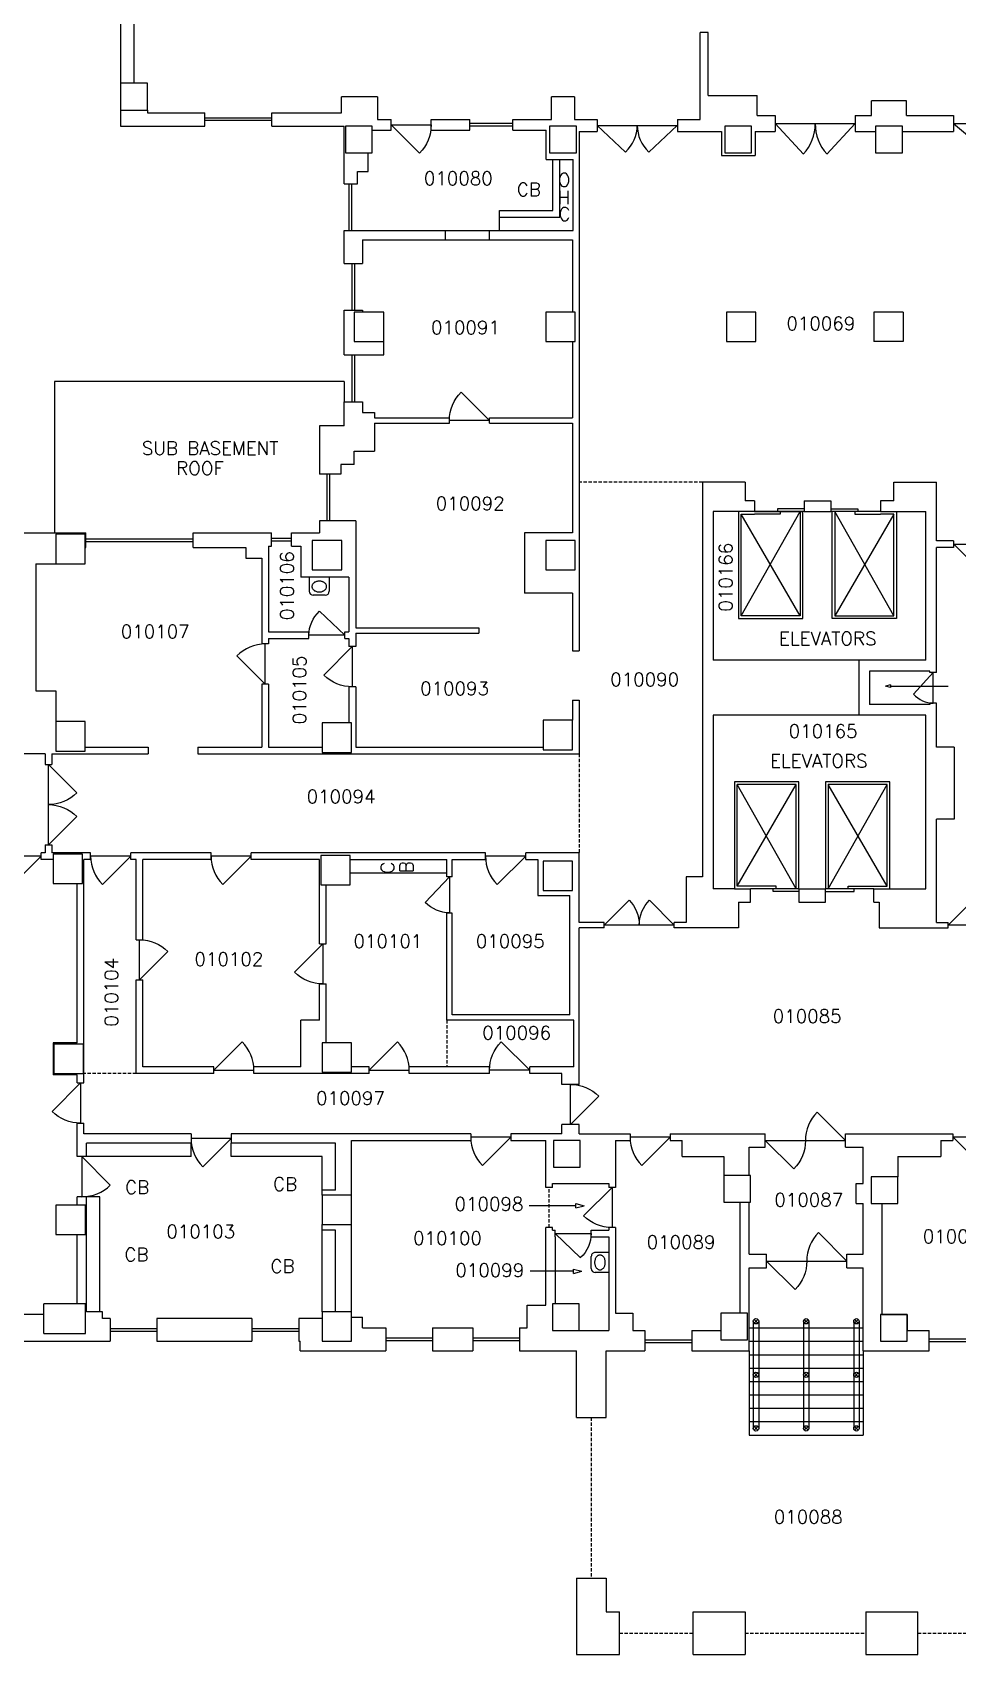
# Model space of a CAD drawing. Extents: x -572 to 188, y -99 to 441.
# Drawn here: x -267.4 to -198.3, y 94.3 to 215.5 of the extents above; entities that cross this region are included whole.
import ezdxf
from ezdxf.enums import TextEntityAlignment as Align

# ---------------------------------------------------------------- set-up
doc = ezdxf.new("R2010")
doc.units = 0
doc.header["$MEASUREMENT"] = 0
doc.linetypes.add('HIDDEN', pattern=[0.375, 0.25, -0.125])
for name, color, linetype in [('1', 7, 'CONTINUOUS'), ('15', 7, 'CONTINUOUS'), ('2', 7, 'CONTINUOUS'), ('25', 7, 'CONTINUOUS'), ('26', 7, 'CONTINUOUS'), ('27', 7, 'CONTINUOUS'), ('28', 7, 'CONTINUOUS'), ('3', 7, 'CONTINUOUS'), ('4', 7, 'CONTINUOUS'), ('61', 7, 'CONTINUOUS')]:
    doc.layers.add(name, color=color, linetype=linetype)
doc.styles.add('ROMANS', font='ROMANS', dxfattribs={"height": 0.2})

# ---------------------------------------------------------------- blocks, each defined once
blk = doc.blocks.new('DRLH36')
at = {"layer": '26', "color": 6, "linetype": 'Continuous'}
for q in [(2.1213, 2.1213), (3, 0)]:
    blk.add_line((0, 0), q, dxfattribs=at)
blk.add_arc((0, 0), 3, 360, 45, dxfattribs=at)
blk = doc.blocks.new('DRRH36')
at = {"layer": '26', "color": 6, "linetype": 'Continuous', "yscale": -1, "rotation": 180}
blk.add_blockref('DRLH36', (0, 0), dxfattribs=at)
blk = doc.blocks.new('DDR5$7')
at = {"layer": '26', "color": 6, "linetype": 'Continuous'}
for p, q in [((0, 0), (5.7, 0)), ((0, 0), (2.02, -2.02)), ((5.7, 0), (3.68, -2.02))]:
    blk.add_line(p, q, dxfattribs=at)
for centre, start, end in [((0, 0), 314.999, 0), ((5.7, 0), 180, 225.001)]:
    blk.add_arc(centre, 2.85, start, end, dxfattribs=at)
blk = doc.blocks.new('DRRH24')
at = {"layer": '26', "color": 6, "linetype": 'Continuous'}
blk.add_lwpolyline([(0, 0), (-1.41, 1.41), (-1.41, 1.41, 0.197921), (-2, 0.01), (-2, 0), (0, 0)], format="xyb", dxfattribs=at)
blk = doc.blocks.new('DDR72')
at = {"layer": '26', "color": 6, "linetype": 'Continuous'}
blk.add_lwpolyline([(0, 0), (2.12, 2.12), (2.12, 2.12, -0.198912), (3, 0), (3, 0, -0.198912), (3.88, 2.12), (3.88, 2.12), (6, 0), (3, 0), (0, 0)], format="xyb", dxfattribs=at)
blk = doc.blocks.new('DSDR72')
at = {"layer": '28', "color": 6, "linetype": 'Continuous'}
blk.add_lwpolyline([(3, 0), (0, 0), (2.12, -2.12), (2.12, -2.12, 0.198912), (3, 0), (3, 0, -0.198912), (3.88, 2.12), (3.88, 2.12), (6, 0), (3, 0)], format="xyb", dxfattribs=at)
blk = doc.blocks.new('DRLH32')
at = {"layer": '26', "color": 6, "linetype": 'Continuous'}
for q in [(1.89, 1.89), (2.67, 0)]:
    blk.add_line((0, 0), q, dxfattribs=at)
blk.add_arc((0, 0), 2.67, 0, 44.9499, dxfattribs=at)
blk = doc.blocks.new('SINK1')
at = {"layer": '25', "color": 253, "linetype": 'Continuous'}
for p, q in [((-0.45, 1.3), (0.45, 1.3)), ((-0.75, 0), (-0.75, 1)), ((0.75, 0), (0.75, 1))]:
    blk.add_line(p, q, dxfattribs=at)
blk.add_lwpolyline([(-0.55, 0.65, 0.066843), (-0.54, 0.57, 0.062769), (-0.51, 0.5, 0.056398), (-0.46, 0.43, 0.049772), (-0.39, 0.37, 0.044142), (-0.31, 0.32, 0.039957), (-0.21, 0.28, 0.03725), (-0.11, 0.26, 0.035932), (0, 0.25, 0.035932), (0.11, 0.26, 0.03725), (0.21, 0.28, 0.039957), (0.31, 0.32, 0.044142), (0.39, 0.37, 0.049772), (0.46, 0.43, 0.056398), (0.51, 0.5, 0.062769), (0.54, 0.57, 0.066843), (0.55, 0.65, 0.066843), (0.54, 0.73, 0.062769), (0.51, 0.8, 0.056398), (0.46, 0.87, 0.049772), (0.39, 0.93, 0.044142), (0.31, 0.98, 0.039957), (0.21, 1.02, 0.03725), (0.11, 1.04, 0.035932), (0, 1.05, 0.035932), (-0.11, 1.04, 0.03725), (-0.21, 1.02, 0.039957), (-0.31, 0.98, 0.044142), (-0.39, 0.93, 0.049772), (-0.46, 0.87, 0.056398), (-0.51, 0.8, 0.062769), (-0.54, 0.73, 0.066843)], format="xyb", close=True, dxfattribs=at)
for centre, start, end in [((-0.45, 1), 90, 180), ((0.45, 1), 360, 90)]:
    blk.add_arc(centre, 0.3, start, end, dxfattribs=at)
blk = doc.blocks.new('*O2828')
at = {"layer": '25', "color": 253, "linetype": 'Continuous'}
for p, q in [((-209.7168, 111.0151), (-209.434, 111.2979)), ((-209.434, 111.0151), (-209.7168, 111.2979))]:
    blk.add_line(p, q, dxfattribs=at)
blk.add_circle((-209.5754, 111.1565), 0.2, dxfattribs=at)
blk = doc.blocks.new('*O2929')
at = {"layer": '25', "color": 253, "linetype": 'Continuous'}
for p, q in [((-209.7168, 111.0151), (-209.434, 111.2979)), ((-209.434, 111.0151), (-209.7168, 111.2979))]:
    blk.add_line(p, q, dxfattribs=at)
blk.add_circle((-209.5754, 111.1565), 0.2, dxfattribs=at)
blk = doc.blocks.new('*O3030')
at = {"layer": '25', "color": 253, "linetype": 'Continuous'}
for p, q in [((-209.7168, 111.0151), (-209.434, 111.2979)), ((-209.434, 111.0151), (-209.7168, 111.2979))]:
    blk.add_line(p, q, dxfattribs=at)
blk.add_circle((-209.5754, 111.1565), 0.2, dxfattribs=at)
blk = doc.blocks.new('*O2727')
at = {"layer": '25', "color": 253, "linetype": 'Continuous'}
for p, q in [((-209.7754, 119.1565), (-209.7754, 111.1565)), ((-209.3754, 119.1565), (-209.3754, 111.1565))]:
    blk.add_line(p, q, dxfattribs=at)
for name, p in [('*O3030', (0, 8)), ('*O2929', (0, 4)), ('*O2828', (0, 0))]:
    blk.add_blockref(name, p, dxfattribs=at)
blk = doc.blocks.new('*O3232')
at = {"layer": '25', "color": 253, "linetype": 'Continuous'}
for p, q in [((-209.7168, 111.0151), (-209.434, 111.2979)), ((-209.434, 111.0151), (-209.7168, 111.2979))]:
    blk.add_line(p, q, dxfattribs=at)
blk.add_circle((-209.5754, 111.1565), 0.2, dxfattribs=at)
blk = doc.blocks.new('*O3333')
at = {"layer": '25', "color": 253, "linetype": 'Continuous'}
for p, q in [((-209.7168, 111.0151), (-209.434, 111.2979)), ((-209.434, 111.0151), (-209.7168, 111.2979))]:
    blk.add_line(p, q, dxfattribs=at)
blk.add_circle((-209.5754, 111.1565), 0.2, dxfattribs=at)
blk = doc.blocks.new('*O3434')
at = {"layer": '25', "color": 253, "linetype": 'Continuous'}
for p, q in [((-209.7168, 111.0151), (-209.434, 111.2979)), ((-209.434, 111.0151), (-209.7168, 111.2979))]:
    blk.add_line(p, q, dxfattribs=at)
blk.add_circle((-209.5754, 111.1565), 0.2, dxfattribs=at)
blk = doc.blocks.new('*O3131')
at = {"layer": '25', "color": 253, "linetype": 'Continuous'}
for p, q in [((-209.7754, 119.1565), (-209.7754, 111.1565)), ((-209.3754, 119.1565), (-209.3754, 111.1565))]:
    blk.add_line(p, q, dxfattribs=at)
for name, p in [('*O3434', (0, 8)), ('*O3333', (0, 4)), ('*O3232', (0, 0))]:
    blk.add_blockref(name, p, dxfattribs=at)
blk = doc.blocks.new('*O3636')
at = {"layer": '25', "color": 253, "linetype": 'Continuous'}
for p, q in [((-209.7168, 111.0151), (-209.434, 111.2979)), ((-209.434, 111.0151), (-209.7168, 111.2979))]:
    blk.add_line(p, q, dxfattribs=at)
blk.add_circle((-209.5754, 111.1565), 0.2, dxfattribs=at)
blk = doc.blocks.new('*O3737')
at = {"layer": '25', "color": 253, "linetype": 'Continuous'}
for p, q in [((-209.7168, 111.0151), (-209.434, 111.2979)), ((-209.434, 111.0151), (-209.7168, 111.2979))]:
    blk.add_line(p, q, dxfattribs=at)
blk.add_circle((-209.5754, 111.1565), 0.2, dxfattribs=at)
blk = doc.blocks.new('*O3838')
at = {"layer": '25', "color": 253, "linetype": 'Continuous'}
for p, q in [((-209.7168, 111.0151), (-209.434, 111.2979)), ((-209.434, 111.0151), (-209.7168, 111.2979))]:
    blk.add_line(p, q, dxfattribs=at)
blk.add_circle((-209.5754, 111.1565), 0.2, dxfattribs=at)
blk = doc.blocks.new('*O3535')
at = {"layer": '25', "color": 253, "linetype": 'Continuous'}
for p, q in [((-209.7754, 119.1565), (-209.7754, 111.1565)), ((-209.3754, 119.1565), (-209.3754, 111.1565))]:
    blk.add_line(p, q, dxfattribs=at)
for name, p in [('*O3838', (0, 8)), ('*O3737', (0, 4)), ('*O3636', (0, 0))]:
    blk.add_blockref(name, p, dxfattribs=at)

msp = doc.modelspace()

# ---------------------------------------------------------------- linework, layer by layer
at = {"layer": '1', "color": 4, "linetype": 'Continuous'}
for p, q in [((-260.79, 217.15), (-260.79, 208.45)), ((-259.79, 217.15), (-259.79, 211.65)), ((-258.79, 209.65), (-258.79, 209.45)), ((-258.79, 209.45), (-254.49, 209.45)), ((-254.49, 208.45), (-254.49, 209.45)), ((-249.49, 208.45), (-249.49, 209.45)), ((-249.49, 209.45), (-244.29, 209.45)), ((-260.79, 208.45), (-254.49, 208.45)), ((-249.49, 208.45), (-244.09, 208.45)), ((-244.09, 204.15), (-244.09, 208.45)), ((-243.09, 204.15), (-243.09, 205.05)), ((-244.09, 204.15), (-243.09, 204.15)), ((-244.09, 200.65), (-243.08, 200.65)), ((-244.09, 198.2), (-244.09, 200.65)), ((-242.73, 199.96), (-242.73, 198.2)), ((-244.09, 198.2), (-242.73, 198.2)), ((-244.09, 194.7), (-242.73, 194.7)), ((-244.09, 191.36), (-244.09, 194.7)), ((-242.73, 194.7), (-242.73, 194.56)), ((-244.09, 191.36), (-242.73, 191.36)), ((-242.73, 191.36), (-242.49, 191.36)), ((-244.09, 187.86), (-242.73, 187.86)), ((-244.09, 186.06), (-244.09, 187.86)), ((-242.73, 187.86), (-242.73, 187.06)), ((-244.09, 186.06), (-245.93, 186.06)), ((-245.93, 186.06), (-245.93, 182.46)), ((-244.33, 183.16), (-244.33, 182.46)), ((-243.33, 183.16), (-244.33, 183.16)), ((-243.33, 183.16), (-243.33, 184.16)), ((-244.33, 182.46), (-245.93, 182.46)), ((-244.93, 178.96), (-245.93, 178.96)), ((-245.93, 178.96), (-245.93, 178.06)), ((-268.38, 178.06), (-263.38, 178.06)), ((-263.43, 176.96), (-263.38, 176.96)), ((-263.38, 176.96), (-263.38, 178.06)), ((-255.38, 176.96), (-255.38, 178.06)), ((-255.38, 178.06), (-249.53, 178.06)), ((-255.38, 176.96), (-251.43, 176.96)), ((-249.73, 177.06), (-249.53, 177.06)), ((-249.53, 177.06), (-249.53, 178.06)), ((-248.03, 177.06), (-248.03, 178.06)), ((-248.03, 178.06), (-245.93, 178.06)), ((-248.03, 177.06), (-247.33, 177.06)), ((-214.53, 124.16), (-214.53, 119.76)), ((-213.83, 124.16), (-212.53, 124.16)), ((-212.53, 123.16), (-212.53, 124.16)), ((-206.53, 124.16), (-205.33, 124.16)), ((-206.53, 123.16), (-206.53, 124.16)), ((-203.92, 124.16), (-203.92, 119.66)), ((-213.83, 123.16), (-212.53, 123.16)), ((-213.83, 116.96), (-213.83, 123.16)), ((-206.53, 123.16), (-205.33, 123.16)), ((-205.33, 116.96), (-205.33, 123.16)), ((-266.53, 119.66), (-268.28, 119.66)), ((-262.13, 119.86), (-263.33, 119.86)), ((-262.13, 119.36), (-262.13, 119.86)), ((-261.58, 119.36), (-262.13, 119.36)), ((-261.58, 119.36), (-261.58, 117.66)), ((-250.98, 119.36), (-258.08, 119.36)), ((-258.08, 119.36), (-258.08, 117.66)), ((-250.98, 119.36), (-250.98, 117.66)), ((-245.73, 119.36), (-247.48, 119.36)), ((-247.48, 119.36), (-247.48, 117.66)), ((-243.53, 119.46), (-242.73, 119.46)), ((-242.73, 118.66), (-242.73, 119.46)), ((-268.28, 117.66), (-261.58, 117.66)), ((-258.08, 117.66), (-250.98, 117.66)), ((-247.48, 117.66), (-247.38, 117.66)), ((-247.38, 116.96), (-247.38, 117.66)), ((-242.73, 118.66), (-240.98, 118.66)), ((-240.98, 118.66), (-240.98, 116.96)), ((-237.48, 118.66), (-237.48, 116.96)), ((-237.48, 118.66), (-234.48, 118.66)), ((-234.48, 118.66), (-234.48, 116.96)), ((-230.98, 118.66), (-230.98, 116.96)), ((-230.98, 118.66), (-230.43, 118.66)), ((-226.53, 118.46), (-224.33, 118.46)), ((-222.53, 118.46), (-221.62, 118.46)), ((-221.62, 118.46), (-221.62, 116.96)), ((-218.12, 118.46), (-215.96, 118.46)), ((-218.12, 118.46), (-218.12, 116.96)), ((-202.02, 118.46), (-200.38, 118.46)), ((-200.38, 116.96), (-200.38, 118.46)), ((-247.38, 116.96), (-240.98, 116.96)), ((-237.48, 116.96), (-234.48, 116.96)), ((-230.98, 116.96), (-226.73, 116.96)), ((-224.53, 116.96), (-221.62, 116.96)), ((-218.12, 116.96), (-213.83, 116.96)), ((-205.33, 116.96), (-200.38, 116.96))]:
    msp.add_line(p, q, dxfattribs=at)
at = {"layer": '15', "color": 1, "linetype": 'Continuous'}
for p, q in [((-217.33, 181.86), (-217.33, 152.36)), ((-214.13, 181.86), (-217.33, 181.86)), ((-214.13, 181.86), (-214.13, 180.46)), ((-203.03, 181.86), (-199.83, 181.86)), ((-203.03, 180.46), (-203.03, 181.86)), ((-199.83, 177.46), (-199.83, 181.86)), ((-216.53, 179.66), (-216.53, 168.54)), ((-214.63, 179.66), (-216.53, 179.66)), ((-213.43, 180.46), (-214.13, 180.46)), ((-213.43, 180.46), (-213.43, 179.66)), ((-209.73, 180.46), (-209.73, 179.66)), ((-209.73, 180.46), (-207.73, 180.46)), ((-209.73, 179.66), (-207.73, 179.66)), ((-207.73, 180.46), (-207.73, 179.66)), ((-203.03, 180.46), (-204.03, 180.46)), ((-204.03, 180.46), (-204.03, 179.66)), ((-202.83, 179.66), (-200.63, 179.66)), ((-200.63, 168.54), (-200.63, 179.66)), ((-199.83, 167.64), (-199.83, 176.96)), ((-200.63, 168.54), (-216.53, 168.54)), ((-205.65, 168.54), (-205.65, 164.44)), ((-204.85, 167.74), (-204.85, 165.24)), ((-200.35, 167.74), (-204.85, 167.74)), ((-200.35, 167.64), (-200.35, 167.74)), ((-199.83, 167.64), (-200.35, 167.64)), ((-200.35, 165.24), (-204.85, 165.24)), ((-199.83, 165.34), (-200.35, 165.34)), ((-200.35, 165.34), (-200.35, 165.24)), ((-199.83, 162.06), (-199.83, 165.34)), ((-200.63, 164.44), (-216.53, 164.44)), ((-216.53, 164.44), (-216.53, 151.46)), ((-200.63, 151.46), (-200.63, 164.44)), ((-198.53, 162.06), (-199.83, 162.06)), ((-198.53, 162.06), (-198.53, 156.66)), ((-198.53, 156.66), (-199.83, 156.66)), ((-199.83, 148.96), (-199.83, 156.66)), ((-218.53, 152.36), (-218.53, 148.96)), ((-217.33, 152.36), (-218.53, 152.36)), ((-214.93, 151.46), (-216.53, 151.46)), ((-214.63, 150.46), (-213.73, 150.46)), ((-214.63, 150.46), (-214.63, 148.56)), ((-213.73, 150.46), (-213.73, 151.46)), ((-210.13, 151.46), (-210.13, 150.46)), ((-210.13, 151.46), (-208.13, 151.46)), ((-210.13, 150.46), (-208.13, 150.46)), ((-208.13, 150.46), (-208.13, 151.46)), ((-204.53, 150.46), (-204.53, 151.46)), ((-204.53, 150.46), (-204.13, 150.46)), ((-204.13, 150.46), (-204.13, 148.56)), ((-203.33, 151.46), (-200.63, 151.46)), ((-214.63, 148.56), (-218.53, 148.56)), ((-204.13, 148.56), (-199.83, 148.56))]:
    msp.add_line(p, q, dxfattribs=at)
at = {"layer": '2', "color": 1, "linetype": 'Continuous'}
for p, q in [((-204.53, 194.56), (-204.53, 192.36)), ((-202.33, 194.56), (-204.53, 194.56)), ((-202.33, 194.56), (-202.33, 192.36)), ((-202.33, 192.36), (-204.53, 192.36)), ((-263.42, 120.46), (-266.53, 120.46)), ((-266.53, 118.25), (-266.53, 120.46)), ((-263.42, 118.25), (-263.42, 120.46)), ((-203.92, 119.66), (-202.02, 119.66)), ((-202.02, 119.66), (-202.02, 118.46)), ((-266.53, 118.25), (-263.42, 118.25)), ((-226.73, 111.96), (-226.73, 116.96)), ((-224.53, 111.96), (-224.53, 116.96)), ((-226.73, 111.96), (-224.53, 111.96)), ((-226.73, 99.96), (-224.53, 99.96)), ((-226.73, 99.96), (-226.73, 94.26)), ((-224.53, 99.96), (-224.53, 97.46)), ((-224.53, 97.46), (-223.53, 97.46)), ((-223.53, 94.26), (-223.53, 97.46)), ((-218.03, 94.26), (-218.03, 97.46)), ((-218.03, 97.46), (-214.13, 97.46)), ((-214.13, 97.46), (-214.13, 94.26)), ((-205.13, 97.46), (-205.13, 94.26)), ((-205.13, 97.46), (-201.23, 97.46)), ((-201.23, 94.26), (-201.23, 97.46)), ((-226.73, 94.26), (-223.53, 94.26)), ((-218.03, 94.26), (-214.13, 94.26)), ((-205.13, 94.26), (-201.23, 94.26))]:
    msp.add_line(p, q, dxfattribs=at)
for points in [[(-258.79, 209.65), (-258.79, 211.65), (-260.79, 211.65), (-260.79, 209.65), (-258.79, 209.65)], [(-241.99, 206.45), (-241.99, 208.45), (-243.99, 208.45), (-243.99, 206.45), (-241.99, 206.45)], [(-226.74, 206.45), (-226.74, 208.45), (-228.74, 208.45), (-228.74, 206.45), (-226.74, 206.45)], [(-213.66, 206.45), (-213.66, 208.45), (-215.66, 208.45), (-215.66, 206.45), (-213.66, 206.45)], [(-202.39, 206.45), (-202.39, 208.45), (-204.39, 208.45), (-204.39, 206.45), (-202.39, 206.45)], [(-241.13, 194.56), (-243.33, 194.56), (-243.33, 192.36), (-241.13, 192.36), (-241.13, 194.56)], [(-226.83, 194.56), (-229.03, 194.56), (-229.03, 192.36), (-226.83, 192.36), (-226.83, 194.56)], [(-213.33, 194.56), (-215.53, 194.56), (-215.53, 192.36), (-213.33, 192.36), (-213.33, 194.56)], [(-263.43, 177.96), (-265.63, 177.96), (-265.63, 175.76), (-263.43, 175.76), (-263.43, 177.96)], [(-244.27, 177.49), (-246.47, 177.49), (-246.47, 175.29), (-244.27, 175.29), (-244.27, 177.49)], [(-226.83, 177.49), (-229.03, 177.49), (-229.03, 175.29), (-226.83, 175.29), (-226.83, 177.49)], [(-263.43, 163.96), (-265.63, 163.96), (-265.63, 161.76), (-263.43, 161.76), (-263.43, 163.96)], [(-243.53, 163.86), (-245.73, 163.86), (-245.73, 161.66), (-243.53, 161.66), (-243.53, 163.86)], [(-227.03, 164.06), (-229.23, 164.06), (-229.23, 161.86), (-227.03, 161.86), (-227.03, 164.06)], [(-263.63, 154.06), (-265.83, 154.06), (-265.83, 151.86), (-263.63, 151.86), (-263.63, 154.06)], [(-243.63, 153.96), (-245.83, 153.96), (-245.83, 151.76), (-243.63, 151.76), (-243.63, 153.96)], [(-227.03, 153.54), (-229.23, 153.54), (-229.23, 151.34), (-227.03, 151.34), (-227.03, 153.54)], [(-263.57, 139.86), (-265.77, 139.86), (-265.77, 137.66), (-263.57, 137.66), (-263.57, 139.86)], [(-243.53, 139.96), (-245.73, 139.96), (-245.73, 137.76), (-243.53, 137.76), (-243.53, 139.96)], [(-226.45, 130.66), (-226.45, 132.66), (-228.45, 132.66), (-228.45, 130.66), (-226.45, 130.66)], [(-213.73, 128.06), (-213.73, 130.06), (-215.73, 130.06), (-215.73, 128.06), (-213.73, 128.06)], [(-202.72, 127.96), (-202.72, 129.96), (-204.72, 129.96), (-204.72, 127.96), (-202.72, 127.96)], [(-243.53, 128.58), (-245.73, 128.58), (-245.73, 126.38), (-243.53, 126.38), (-243.53, 128.58)], [(-263.42, 127.84), (-265.62, 127.84), (-265.62, 125.64), (-263.42, 125.64), (-263.42, 127.84)], [(-226.53, 118.46), (-226.53, 120.46), (-228.53, 120.46), (-228.53, 118.46), (-226.53, 118.46)], [(-243.53, 119.86), (-245.73, 119.86), (-245.73, 117.66), (-243.53, 117.66), (-243.53, 119.86)], [(-213.96, 117.76), (-213.96, 119.76), (-215.96, 119.76), (-215.96, 117.76), (-213.96, 117.76)], [(-202.02, 117.66), (-202.02, 119.66), (-204.02, 119.66), (-204.02, 117.66), (-202.02, 117.66)]]:
    msp.add_lwpolyline(points, dxfattribs=at)
at = {"layer": '25', "color": 253, "linetype": 'Continuous'}
for p, q in [((-228.49, 202.15), (-228.49, 205.95)), ((-227.99, 201.65), (-227.99, 205.95)), ((-232.49, 202.15), (-228.49, 202.15)), ((-232.49, 200.65), (-232.49, 202.15)), ((-232.49, 201.65), (-227.99, 201.65)), ((-244.09, 189.36), (-265.73, 189.36)), ((-265.73, 189.36), (-265.73, 178.06)), ((-244.09, 189.36), (-244.09, 187.86)), ((-246.7, 174.76), (-246.7, 173.7)), ((-245.2, 174.76), (-245.2, 173.7)), ((-245.5, 173.4), (-246.4, 173.4)), ((-243.63, 152.66), (-236.43, 152.66)), ((-255.53, 131.46), (-255.53, 132.46)), ((-252.53, 131.46), (-252.53, 132.46)), ((-255.53, 131.46), (-263.33, 131.46)), ((-245.73, 131.46), (-252.53, 131.46)), ((-245.73, 128.96), (-245.73, 131.46)), ((-263.33, 119.86), (-263.33, 128.46)), ((-262.33, 128.46), (-263.33, 128.46)), ((-262.33, 119.86), (-262.33, 128.46)), ((-245.73, 119.86), (-245.73, 125.96))]:
    msp.add_line(p, q, dxfattribs=at)
msp.add_lwpolyline([(-245.4, 174.05, 0.066843), (-245.41, 174.13, 0.062769), (-245.44, 174.21, 0.056398), (-245.49, 174.28, 0.049772), (-245.56, 174.34, 0.044142), (-245.65, 174.39, 0.039957), (-245.74, 174.42, 0.03725), (-245.84, 174.45, 0.035932), (-245.95, 174.45, 0.035932), (-246.06, 174.45, 0.03725), (-246.16, 174.42, 0.039957), (-246.26, 174.39, 0.044142), (-246.34, 174.34, 0.049772), (-246.41, 174.28, 0.056398), (-246.46, 174.21, 0.062769), (-246.49, 174.13, 0.066843), (-246.5, 174.05, 0.066843), (-246.49, 173.98, 0.062769), (-246.46, 173.9, 0.056398), (-246.41, 173.83, 0.049772), (-246.34, 173.77, 0.044142), (-246.26, 173.72, 0.039957), (-246.16, 173.68, 0.03725), (-246.06, 173.66, 0.035932), (-245.95, 173.65, 0.035932), (-245.84, 173.66, 0.03725), (-245.74, 173.68, 0.039957), (-245.65, 173.72, 0.044142), (-245.56, 173.77, 0.049772), (-245.49, 173.83, 0.056398), (-245.44, 173.9, 0.062769), (-245.41, 173.98, 0.066843)], format="xyb", close=True, dxfattribs=at)
for centre, start, end in [((-246.4, 173.7), 180, 270), ((-245.5, 173.7), 270, 360)]:
    msp.add_arc(centre, 0.3, start, end, dxfattribs=at)
at = {"layer": '26', "color": 6, "linetype": 'Continuous'}
for p, q in [((-236.53, 199.96), (-236.53, 200.65)), ((-233.23, 199.96), (-233.23, 200.65)), ((-213.43, 179.66), (-209.83, 179.66)), ((-211.53, 179.46), (-213.43, 179.46)), ((-209.73, 179.86), (-211.73, 179.86)), ((-211.73, 179.86), (-211.73, 179.66)), ((-211.53, 179.66), (-211.53, 179.46)), ((-207.73, 179.86), (-205.73, 179.86)), ((-204.03, 179.66), (-207.63, 179.66)), ((-205.93, 179.66), (-205.93, 179.46)), ((-205.93, 179.46), (-204.03, 179.46)), ((-205.73, 179.86), (-205.73, 179.66)), ((-211.83, 151.66), (-213.73, 151.66)), ((-211.83, 151.46), (-211.83, 151.66)), ((-206.43, 151.46), (-206.43, 151.66)), ((-206.43, 151.66), (-204.53, 151.66)), ((-210.13, 151.46), (-213.73, 151.46)), ((-212.03, 151.26), (-212.03, 151.46)), ((-210.13, 151.26), (-212.03, 151.26)), ((-204.53, 151.46), (-208.13, 151.46)), ((-208.13, 151.26), (-206.23, 151.26)), ((-205.98, 151.26), (-205.98, 151.46)), ((-213.83, 118.66), (-205.33, 118.66)), ((-213.83, 117.66), (-205.33, 117.66)), ((-213.83, 116.96), (-213.83, 110.66)), ((-213.83, 116.66), (-205.33, 116.66)), ((-205.33, 116.96), (-205.33, 110.66)), ((-213.83, 115.66), (-205.33, 115.66)), ((-213.83, 114.66), (-205.33, 114.66)), ((-213.83, 113.66), (-205.33, 113.66)), ((-213.83, 112.66), (-205.33, 112.66)), ((-213.83, 111.66), (-205.33, 111.66)), ((-213.83, 110.66), (-205.33, 110.66))]:
    msp.add_line(p, q, dxfattribs=at)
at = {"layer": '27', "color": 2, "linetype": 'Continuous'}
for p, q in [((-249.49, 209.05), (-254.49, 209.05)), ((-249.49, 208.87), (-254.49, 208.87)), ((-231.49, 208.64), (-234.69, 208.64)), ((-231.49, 208.44), (-234.69, 208.44)), ((-243.72, 200.65), (-243.72, 204.15)), ((-243.52, 200.65), (-243.52, 204.15)), ((-243.49, 194.7), (-243.49, 198.2)), ((-243.29, 194.7), (-243.29, 198.2)), ((-243.49, 187.86), (-243.49, 191.36)), ((-243.29, 187.86), (-243.29, 191.36)), ((-245.36, 178.96), (-245.36, 182.46)), ((-245.16, 178.96), (-245.16, 182.46)), ((-255.38, 177.58), (-263.38, 177.58)), ((-255.38, 177.38), (-263.38, 177.38)), ((-248.03, 177.64), (-249.53, 177.64)), ((-248.03, 177.44), (-249.53, 177.44)), ((-261.58, 118.62), (-258.08, 118.62)), ((-261.58, 118.42), (-258.08, 118.42)), ((-250.98, 118.62), (-247.48, 118.62)), ((-250.98, 118.42), (-247.48, 118.42)), ((-240.98, 117.91), (-237.48, 117.91)), ((-240.98, 117.71), (-237.48, 117.71)), ((-234.48, 117.91), (-230.98, 117.91)), ((-234.48, 117.71), (-230.98, 117.71)), ((-221.62, 117.78), (-218.12, 117.78)), ((-221.62, 117.58), (-218.12, 117.58)), ((-200.38, 117.85), (-196.88, 117.85)), ((-200.38, 117.65), (-196.88, 117.65))]:
    msp.add_line(p, q, dxfattribs=at)
at = {"layer": '28', "color": 6, "linetype": 'Continuous'}
for p, q in [((-217.49, 208.95), (-217.49, 215.45)), ((-216.89, 215.45), (-217.49, 215.45)), ((-216.89, 210.75), (-216.89, 215.45)), ((-244.29, 209.45), (-244.29, 210.65)), ((-241.59, 210.65), (-244.29, 210.65)), ((-241.59, 210.65), (-241.59, 208.95)), ((-228.59, 208.95), (-228.59, 210.65)), ((-226.89, 210.65), (-228.59, 210.65)), ((-226.89, 210.65), (-226.89, 208.95)), ((-216.89, 210.75), (-213.24, 210.75)), ((-213.24, 209.25), (-213.24, 210.75)), ((-202.09, 210.35), (-204.69, 210.35)), ((-204.69, 209.25), (-204.69, 210.35)), ((-202.09, 209.25), (-202.09, 210.35)), ((-241.59, 208.95), (-240.59, 208.95)), ((-240.59, 208.15), (-240.59, 208.95)), ((-237.59, 208.15), (-237.59, 208.95)), ((-237.59, 208.95), (-234.69, 208.95)), ((-234.69, 208.15), (-234.69, 208.95)), ((-231.49, 208.15), (-231.49, 208.95)), ((-231.49, 208.95), (-228.59, 208.95)), ((-226.89, 208.95), (-225.19, 208.95)), ((-225.19, 208.95), (-225.19, 208.05)), ((-219.2, 208.95), (-217.49, 208.95)), ((-219.2, 208.95), (-219.2, 208.05)), ((-213.24, 209.25), (-211.89, 209.25)), ((-211.89, 209.25), (-211.89, 208.05)), ((-205.91, 209.25), (-205.91, 208.05)), ((-205.91, 209.25), (-204.69, 209.25)), ((-202.09, 209.25), (-198.56, 209.25)), ((-198.56, 209.25), (-198.56, 208.05)), ((-241.99, 208.15), (-240.59, 208.15)), ((-237.59, 208.15), (-234.69, 208.15)), ((-231.49, 208.15), (-228.99, 208.15)), ((-228.99, 205.95), (-228.99, 208.15)), ((-226.53, 208.05), (-226.53, 169.26)), ((-226.53, 208.05), (-225.19, 208.05)), ((-219.2, 208.05), (-215.89, 208.05)), ((-215.89, 208.05), (-215.89, 206.25)), ((-213.39, 208.05), (-213.39, 206.25)), ((-213.39, 208.05), (-211.89, 208.05)), ((-205.91, 208.05), (-204.39, 208.05)), ((-202.39, 208.05), (-198.56, 208.05)), ((-242.29, 205.05), (-242.29, 206.45)), ((-215.89, 206.25), (-213.39, 206.25)), ((-243.09, 205.05), (-242.29, 205.05)), ((-228.99, 205.95), (-226.99, 205.95)), ((-226.99, 200.65), (-226.99, 205.95)), ((-243.09, 200.65), (-226.99, 200.65)), ((-242.73, 199.96), (-227.03, 199.96)), ((-227.03, 199.96), (-227.03, 194.56)), ((-241.13, 191.36), (-241.13, 192.36)), ((-227.03, 192.36), (-227.03, 186.66)), ((-242.73, 191.36), (-241.13, 191.36)), ((-242.73, 187.06), (-241.83, 187.06)), ((-241.83, 187.06), (-241.83, 186.66)), ((-241.83, 186.66), (-236.23, 186.66)), ((-236.23, 186.26), (-236.23, 186.66)), ((-233.23, 186.26), (-233.23, 186.66)), ((-233.23, 186.66), (-227.03, 186.66)), ((-241.83, 186.26), (-236.23, 186.26)), ((-241.83, 186.26), (-241.83, 184.16)), ((-233.23, 186.26), (-227.03, 186.26)), ((-227.03, 186.26), (-227.03, 178.06)), ((-243.33, 184.16), (-241.83, 184.16)), ((-209.73, 179.66), (-213.43, 179.66)), ((-204.03, 179.66), (-207.73, 179.66)), ((-243.23, 178.96), (-244.93, 178.96)), ((-243.23, 178.96), (-243.23, 170.96)), ((-251.43, 176.96), (-251.43, 176.16)), ((-249.73, 177.06), (-249.73, 170.66)), ((-247.33, 177.06), (-247.33, 174.76)), ((-230.63, 178.06), (-230.63, 173.56)), ((-227.03, 178.06), (-230.63, 178.06)), ((-198.56, 177.46), (-199.83, 177.46)), ((-198.56, 176.96), (-199.83, 176.96)), ((-198.56, 177.46), (-198.56, 176.96)), ((-267.13, 175.76), (-267.13, 166.26)), ((-267.13, 175.76), (-265.63, 175.76)), ((-251.43, 176.16), (-250.23, 176.16)), ((-250.23, 176.16), (-250.23, 169.76)), ((-243.73, 174.76), (-247.33, 174.76)), ((-243.73, 174.76), (-243.73, 170.66)), ((-227.03, 173.56), (-230.63, 173.56)), ((-227.03, 173.56), (-227.03, 169.26)), ((-243.23, 170.96), (-234.03, 170.96)), ((-234.03, 170.96), (-234.03, 170.56)), ((-249.73, 169.76), (-250.23, 169.76)), ((-249.73, 170.66), (-246.73, 170.66)), ((-249.73, 170.16), (-246.73, 170.16)), ((-249.73, 170.16), (-249.73, 169.76)), ((-246.73, 170.16), (-246.73, 170.66)), ((-244.03, 170.16), (-244.03, 170.66)), ((-244.03, 170.66), (-243.73, 170.66)), ((-244.03, 170.16), (-243.73, 170.16)), ((-243.73, 170.16), (-243.73, 169.56)), ((-243.23, 170.56), (-234.03, 170.56)), ((-243.23, 170.56), (-243.23, 169.56)), ((-243.23, 169.56), (-243.73, 169.56)), ((-227.03, 169.26), (-226.53, 169.26)), ((-267.13, 166.26), (-265.63, 166.26)), ((-265.63, 166.26), (-265.63, 163.96)), ((-249.73, 166.76), (-250.23, 166.76)), ((-250.23, 166.76), (-250.23, 162.06)), ((-249.73, 166.76), (-249.73, 162.06)), ((-243.23, 166.56), (-243.73, 166.56)), ((-243.73, 166.56), (-243.73, 163.86)), ((-243.23, 166.56), (-243.23, 162.06)), ((-227.03, 165.56), (-226.53, 165.56)), ((-227.03, 165.56), (-227.03, 164.06)), ((-226.53, 165.56), (-226.53, 161.56)), ((-266.43, 161.56), (-268.33, 161.56)), ((-266.43, 161.56), (-266.43, 160.76)), ((-265.93, 161.56), (-265.93, 160.76)), ((-265.93, 161.56), (-258.73, 161.56)), ((-263.43, 162.06), (-258.73, 162.06)), ((-258.73, 162.06), (-258.73, 161.56)), ((-255.03, 162.06), (-250.23, 162.06)), ((-255.03, 162.06), (-255.03, 161.56)), ((-255.03, 161.56), (-226.53, 161.56)), ((-249.73, 162.06), (-245.73, 162.06)), ((-243.23, 162.06), (-229.23, 162.06)), ((-266.43, 160.76), (-265.93, 160.76)), ((-266.73, 153.66), (-266.73, 154.16)), ((-266.43, 154.16), (-266.73, 154.16)), ((-266.43, 154.76), (-265.93, 154.76)), ((-266.43, 154.76), (-266.43, 154.16)), ((-265.93, 154.76), (-265.93, 154.16)), ((-263.03, 154.16), (-265.93, 154.16)), ((-263.03, 154.16), (-263.53, 154.16)), ((-263.03, 153.66), (-263.03, 154.16)), ((-254.03, 154.16), (-260.03, 154.16)), ((-260.03, 153.66), (-260.03, 154.16)), ((-254.03, 153.66), (-254.03, 154.16)), ((-251.03, 153.66), (-251.03, 154.16)), ((-246.99, 154.16), (-251.03, 154.16)), ((-233.53, 154.16), (-247.13, 154.16)), ((-233.53, 153.66), (-233.53, 154.16)), ((-230.53, 153.66), (-230.53, 154.16)), ((-226.53, 154.16), (-230.53, 154.16)), ((-226.53, 148.96), (-226.53, 154.16)), ((-265.83, 153.66), (-266.73, 153.66)), ((-263.03, 153.66), (-263.53, 153.66)), ((-263.53, 136.96), (-263.53, 153.66)), ((-259.63, 153.66), (-260.03, 153.66)), ((-259.63, 147.66), (-259.63, 153.66)), ((-254.03, 153.66), (-259.13, 153.66)), ((-259.13, 147.66), (-259.13, 153.66)), ((-245.93, 153.66), (-251.03, 153.66)), ((-245.93, 147.36), (-245.93, 153.66)), ((-243.63, 153.66), (-236.43, 153.66)), ((-236.43, 152.66), (-236.43, 153.66)), ((-236.03, 153.66), (-233.53, 153.66)), ((-236.03, 152.36), (-236.03, 153.66)), ((-230.53, 153.66), (-229.63, 153.66)), ((-229.63, 153.66), (-229.63, 150.96)), ((-264.03, 139.96), (-264.03, 151.86)), ((-245.43, 147.36), (-245.43, 151.76)), ((-236.43, 152.36), (-236.43, 152.66)), ((-236.03, 152.36), (-236.43, 152.36)), ((-229.63, 150.96), (-227.23, 150.96)), ((-227.23, 142.06), (-227.23, 150.96)), ((-208.13, 151.26), (-205.98, 151.26)), ((-236.03, 149.66), (-236.43, 149.66)), ((-236.43, 141.66), (-236.43, 149.66)), ((-236.03, 142.06), (-236.03, 149.66)), ((-224.66, 148.96), (-226.53, 148.96)), ((-224.66, 148.56), (-226.53, 148.56)), ((-226.53, 136.86), (-226.53, 148.56)), ((-224.66, 148.56), (-224.66, 148.96)), ((-218.53, 148.96), (-219.43, 148.96)), ((-219.43, 148.56), (-219.43, 148.96)), ((-218.53, 148.56), (-219.43, 148.56)), ((-199.83, 148.96), (-198.96, 148.96)), ((-199.83, 148.56), (-198.96, 148.56)), ((-198.96, 148.56), (-198.96, 148.96)), ((-259.63, 147.66), (-259.13, 147.66)), ((-245.93, 147.36), (-245.43, 147.36)), ((-259.63, 144.66), (-259.13, 144.66)), ((-259.63, 137.66), (-259.63, 144.66)), ((-259.13, 138.16), (-259.13, 144.66)), ((-245.93, 144.36), (-245.43, 144.36)), ((-245.93, 141.66), (-245.93, 144.36)), ((-245.43, 139.96), (-245.43, 144.36)), ((-227.23, 142.06), (-236.03, 142.06)), ((-245.93, 141.66), (-247.33, 141.66)), ((-247.33, 138.16), (-247.33, 141.66)), ((-226.93, 141.66), (-236.43, 141.66)), ((-226.93, 138.16), (-226.93, 141.66)), ((-265.83, 139.96), (-265.83, 137.56)), ((-264.03, 139.96), (-265.83, 139.96)), ((-264.03, 137.56), (-265.83, 137.56)), ((-264.03, 136.96), (-264.03, 137.56)), ((-264.03, 136.96), (-263.53, 136.96)), ((-253.83, 137.66), (-259.63, 137.66)), ((-253.83, 138.16), (-259.13, 138.16)), ((-253.83, 137.66), (-253.83, 138.16)), ((-247.33, 138.16), (-250.83, 138.16)), ((-250.83, 137.66), (-250.83, 138.16)), ((-242.23, 137.66), (-250.83, 137.66)), ((-242.23, 138.16), (-243.53, 138.16)), ((-242.23, 137.66), (-242.23, 138.16)), ((-233.23, 138.16), (-239.23, 138.16)), ((-239.23, 137.66), (-239.23, 138.16)), ((-233.23, 137.66), (-239.23, 137.66)), ((-233.23, 137.66), (-233.23, 138.16)), ((-230.23, 137.66), (-230.23, 138.16)), ((-226.93, 138.16), (-230.23, 138.16)), ((-227.83, 137.66), (-230.23, 137.66)), ((-227.83, 136.86), (-227.83, 137.66)), ((-226.53, 136.86), (-227.83, 136.86)), ((-264.03, 133.96), (-263.53, 133.96)), ((-264.03, 131.46), (-264.03, 133.96)), ((-263.53, 133.16), (-263.53, 133.96)), ((-226.53, 133.86), (-227.83, 133.86)), ((-227.83, 133.16), (-227.83, 133.86)), ((-226.53, 133.16), (-226.53, 133.86)), ((-255.53, 133.16), (-263.53, 133.16)), ((-263.33, 131.46), (-263.33, 132.46)), ((-255.53, 132.46), (-263.33, 132.46)), ((-255.53, 133.16), (-255.53, 132.46)), ((-252.53, 133.16), (-252.53, 132.46)), ((-234.63, 133.16), (-252.53, 133.16)), ((-244.73, 132.46), (-252.53, 132.46)), ((-244.73, 128.96), (-244.73, 132.46)), ((-243.53, 132.66), (-234.63, 132.66)), ((-243.53, 128.58), (-243.53, 132.66)), ((-234.63, 133.16), (-234.63, 132.66)), ((-231.63, 133.16), (-231.63, 132.66)), ((-227.83, 133.16), (-231.63, 133.16)), ((-231.63, 132.66), (-229.03, 132.66)), ((-229.03, 129.16), (-229.03, 132.66)), ((-226.53, 133.16), (-222.73, 133.16)), ((-223.83, 132.66), (-222.73, 132.66)), ((-223.83, 132.66), (-223.83, 129.16)), ((-222.73, 133.16), (-222.73, 132.66)), ((-219.73, 133.16), (-219.73, 132.66)), ((-219.73, 133.16), (-212.63, 133.16)), ((-219.73, 132.66), (-218.83, 132.66)), ((-218.83, 131.46), (-218.83, 132.66)), ((-213.83, 132.16), (-212.63, 132.16)), ((-213.83, 130.06), (-213.83, 132.16)), ((-212.63, 132.16), (-212.63, 133.16)), ((-212.63, 132.27), (-212.63, 132.66)), ((-206.63, 132.16), (-206.63, 133.16)), ((-206.63, 133.16), (-198.62, 133.16)), ((-206.63, 132.16), (-205.33, 132.16)), ((-205.33, 129.46), (-205.33, 132.16)), ((-199.52, 132.66), (-198.62, 132.66)), ((-199.52, 132.66), (-199.52, 131.46)), ((-198.62, 133.16), (-198.62, 132.66)), ((-263.33, 131.46), (-264.03, 131.46)), ((-218.83, 131.46), (-215.73, 131.46)), ((-215.73, 131.46), (-215.73, 130.06)), ((-202.72, 131.46), (-199.52, 131.46)), ((-202.72, 131.46), (-202.72, 129.96)), ((-244.73, 128.96), (-245.73, 128.96)), ((-245.73, 128.58), (-245.73, 128.96)), ((-228.53, 129.16), (-229.03, 129.16)), ((-228.53, 129.46), (-224.33, 129.46)), ((-228.53, 129.16), (-228.53, 129.46)), ((-224.33, 129.46), (-224.33, 129.16)), ((-223.83, 129.16), (-224.33, 129.16)), ((-205.83, 129.46), (-205.33, 129.46)), ((-205.83, 127.96), (-205.83, 129.46)), ((-263.33, 128.46), (-264.03, 128.46)), ((-264.03, 127.84), (-264.03, 128.46)), ((-214.53, 128.06), (-214.53, 124.16)), ((-213.83, 124.16), (-213.83, 128.06)), ((-205.83, 127.96), (-205.33, 127.96)), ((-205.33, 124.16), (-205.33, 127.96)), ((-203.92, 127.96), (-203.92, 124.16)), ((-245.73, 125.96), (-245.73, 126.38)), ((-243.53, 119.46), (-243.53, 126.38)), ((-229.03, 120.36), (-229.03, 126.16)), ((-228.53, 126.16), (-229.03, 126.16)), ((-228.53, 125.96), (-228.53, 126.16)), ((-223.83, 126.16), (-224.33, 126.16)), ((-224.33, 126.16), (-224.33, 125.96)), ((-223.83, 126.16), (-223.83, 119.76)), ((-264.03, 120.46), (-264.03, 125.64)), ((-244.73, 125.96), (-245.73, 125.96)), ((-244.73, 119.86), (-244.73, 125.96)), ((-228.53, 125.96), (-228.33, 125.96)), ((-228.33, 125.46), (-228.33, 125.96)), ((-228.33, 125.46), (-228.33, 120.46)), ((-225.63, 125.46), (-225.63, 125.96)), ((-225.63, 125.96), (-224.33, 125.96)), ((-225.63, 125.46), (-224.33, 125.46)), ((-224.33, 125.46), (-224.33, 118.46)), ((-230.43, 120.36), (-229.03, 120.36)), ((-230.43, 118.66), (-230.43, 120.36)), ((-223.83, 119.76), (-222.53, 119.76)), ((-222.53, 119.76), (-222.53, 118.46))]:
    msp.add_line(p, q, dxfattribs=at)
at = {"layer": '28', "color": 6, "linetype": 'HIDDEN'}
for p, q in [((-217.33, 181.86), (-226.53, 181.86)), ((-226.53, 161.56), (-226.53, 154.16)), ((-236.43, 141.66), (-236.43, 138.16)), ((-259.63, 137.66), (-263.53, 137.66)), ((-228.78, 126.16), (-228.78, 129.16)), ((-225.63, 111.96), (-225.63, 99.96)), ((-223.53, 95.86), (-218.03, 95.86)), ((-214.13, 95.86), (-205.13, 95.86)), ((-201.23, 95.86), (-195.73, 95.86))]:
    msp.add_line(p, q, dxfattribs=at)
at = {"layer": '4', "color": 233, "linetype": 'Continuous'}
for p, q in [((-203.28, 166.7), (-203.64, 166.61)), ((-203.28, 166.51), (-203.64, 166.61)), ((-203.28, 166.7), (-203.28, 166.51)), ((-203.27, 166.61), (-198.97, 166.61)), ((-226.8, 127.79), (-230.26, 127.79)), ((-226.78, 127.96), (-226.15, 127.79)), ((-226.78, 127.63), (-226.78, 127.96)), ((-226.78, 127.63), (-226.15, 127.79)), ((-226.98, 122.89), (-230.19, 122.89)), ((-226.96, 123.05), (-226.33, 122.89)), ((-226.96, 122.72), (-226.96, 123.05)), ((-226.96, 122.72), (-226.33, 122.89))]:
    msp.add_line(p, q, dxfattribs=at)
at = {"layer": '61', "color": 253, "linetype": 'Continuous'}
for p, q in [((-213.43, 179.66), (-214.63, 179.66)), ((-214.63, 179.66), (-214.63, 171.66)), ((-214.43, 171.86), (-210.03, 179.66)), ((-214.43, 171.86), (-214.43, 179.46)), ((-214.43, 179.46), (-213.43, 179.46)), ((-210.03, 171.86), (-214.43, 179.46)), ((-210.03, 179.66), (-210.03, 171.86)), ((-209.83, 171.66), (-209.83, 179.66)), ((-207.63, 171.66), (-207.63, 179.66)), ((-207.43, 179.66), (-207.43, 171.86)), ((-203.03, 171.86), (-207.43, 179.66)), ((-203.03, 179.46), (-207.43, 171.86)), ((-204.03, 179.66), (-202.83, 179.66)), ((-203.03, 179.46), (-204.03, 179.46)), ((-203.03, 171.86), (-203.03, 179.46)), ((-202.83, 179.66), (-202.83, 171.66)), ((-214.63, 171.66), (-209.83, 171.66)), ((-210.03, 171.86), (-214.43, 171.86)), ((-202.83, 171.66), (-207.63, 171.66)), ((-207.43, 171.86), (-203.03, 171.86)), ((-210.13, 159.46), (-214.93, 159.46)), ((-214.93, 159.46), (-214.93, 151.46)), ((-210.33, 159.26), (-214.73, 159.26)), ((-214.73, 151.66), (-214.73, 159.26)), ((-210.33, 151.46), (-214.73, 159.26)), ((-214.73, 151.66), (-210.33, 159.26)), ((-210.33, 151.46), (-210.33, 159.26)), ((-210.13, 151.46), (-210.13, 159.46)), ((-203.33, 159.46), (-208.13, 159.46)), ((-208.13, 159.46), (-208.13, 151.46)), ((-203.53, 159.26), (-207.93, 159.26)), ((-207.93, 159.26), (-207.93, 151.46)), ((-207.93, 151.46), (-203.53, 159.26)), ((-203.53, 151.66), (-207.93, 159.26)), ((-203.53, 151.66), (-203.53, 159.26)), ((-203.33, 151.46), (-203.33, 159.46)), ((-213.73, 151.66), (-214.73, 151.66)), ((-204.53, 151.66), (-203.53, 151.66)), ((-214.93, 151.46), (-213.73, 151.46)), ((-204.53, 151.46), (-203.33, 151.46))]:
    msp.add_line(p, q, dxfattribs=at)

# ---------------------------------------------------------------- block references
at = {"layer": '25', "color": 253, "linetype": 'Continuous', "rotation": 90}
msp.add_blockref('SINK1', (-224.33, 123.55), dxfattribs=at)
at = {"layer": '25', "color": 253, "linetype": 'Continuous'}
for name, p in [('*O3535', (-3.75, 0)), ('*O2727', (0, 0)), ('*O3131', (3.75, 0))]:
    msp.add_blockref(name, p, dxfattribs=at)
at = {"layer": '26', "color": 250, "linetype": 'Continuous'}
for p, rotation in [((-240.59, 208.55), 180), ((-243.48, 169.56), 90), ((-259.38, 144.66), 270), ((-245.68, 147.36), 90), ((-263.78, 136.96), 90), ((-227.19, 133.86), 270), ((-198.63, 132.94), 180), ((-224.08, 129.16), 90)]:
    msp.add_blockref('DRRH36', p, dxfattribs=dict(at, rotation=rotation))
at = {"layer": '26', "color": 6, "linetype": 'Continuous'}
for name, p, xscale, yscale in [('DDR5$7', (-225.19, 208.5), 1.049965541006202, 0.9853130180490621), ('DDR5$7', (-211.89, 208.65), 1.048806042431128, 1.131344645817423), ('DDR5$7', (-198.56, 208.65), 1.047646543856054, 0.875309665282098), ('DDR72', (-224.66, 148.76), 0.8720965969415313, 0.8720965969415313), ('DDR72', (-198.96, 148.76), 0.8720965969415313, 0.8720965969415313), ('DRLH32', (-228.33, 125.71), 1.007613574980907, -0.9539320505895281)]:
    msp.add_blockref(name, p, dxfattribs=dict(at, xscale=xscale, yscale=yscale))
at = {"layer": '26', "color": 250, "linetype": 'Continuous'}
for p in [(-233.23, 186.46), (-230.23, 137.91)]:
    msp.add_blockref('DRRH36', p, dxfattribs=at)
at = {"layer": '26', "color": 6, "linetype": 'Continuous'}
for p, rotation in [((-192.55, 177.23), 180), ((-266.18, 160.76), 270)]:
    msp.add_blockref('DDR72', p, dxfattribs=dict(at, rotation=rotation))
for name, p, xscale, yscale, rotation in [('DRLH32', (-244.03, 170.41), 1.007613574980907, -0.9539320505895281, 180), ('DRRH24', (-200.08, 167.63), 1.147004861512097, 1.050985340957773, 90), ('DRLH32', (-236.23, 152.36), 1.007613574980907, -0.9539320505895281, 270)]:
    msp.add_blockref(name, p, dxfattribs=dict(at, xscale=xscale, yscale=yscale, rotation=rotation))
at = {"layer": '26', "color": 250, "linetype": 'Continuous', "yscale": -1}
for p, rotation in [((-249.98, 166.76), 270), ((-253.83, 137.91), 180), ((-242.23, 137.91), 180), ((-263.68, 131.46), 90)]:
    msp.add_blockref('DRRH36', p, dxfattribs=dict(at, rotation=rotation))
for p in [(-266.73, 153.91), (-260.03, 153.91), (-251.03, 153.91), (-230.53, 153.91), (-252.53, 132.81), (-231.63, 132.91), (-219.73, 132.91)]:
    msp.add_blockref('DRRH36', p, dxfattribs=at)
at = {"layer": '28', "color": 6, "linetype": 'Continuous', "rotation": 180}
for p in [(-206.63, 132.66), (-206.53, 123.66)]:
    msp.add_blockref('DSDR72', p, dxfattribs=at)

# ---------------------------------------------------------------- texts
at = {"layer": '3', "color": 253, "linetype": 'Continuous', "style": 'ROMANS'}
for s, p in [('O', (-227.18, 203.93)), ('H', (-227.21, 202.62)), ('C', (-227.18, 201.38)), ('SUB BASEMENT', (-249, 183.89)), ('ROOF', (-253.08, 182.39)), ('ELEVATORS', (-204.32, 169.67)), ('ELEVATORS', (-204.99, 160.53))]:
    msp.add_text(s, height=1, dxfattribs=at).set_placement(p, align=Align.RIGHT)
for s, rotation, p in [('CB', 360, (-229.39, 203.22)), ('C', 90, (-240.35, 153.48)), ('B', 90, (-238.94, 153.55)), ('CB', 360, (-247.6, 128.91)), ('CB', 360, (-258.65, 128.67)), ('CB', 360, (-258.7, 123.64)), ('CB', 360, (-247.79, 122.77))]:
    msp.add_text(s, height=1, rotation=rotation, dxfattribs=at).set_placement(p, align=Align.RIGHT)
at = {"layer": '4', "color": 233, "linetype": 'Continuous', "style": 'ROMANS'}
for s, p in [('010080', (-232.99, 204.05)), ('010069', (-205.91, 193.21)), ('010091', (-232.46, 192.91)), ('010092', (-232.1, 179.76)), ('010107', (-255.63, 170.19)), ('010090', (-219.07, 166.61)), ('010093', (-233.27, 165.94)), ('010165', (-205.74, 162.75)), ('010094', (-241.75, 157.86)), ('010101', (-238.25, 147.05)), ('010095', (-229.11, 147.05)), ('010102', (-250.13, 145.72)), ('010085', (-206.93, 141.45)), ('010096', (-228.63, 140.21)), ('010097', (-241.05, 135.33)), ('010087', (-206.81, 127.73)), ('010098', (-230.7, 127.42)), ('010103', (-252.23, 125.36)), ('010100', (-233.8, 124.86)), ('010089', (-216.35, 124.57)), ('010086', (-195.72, 125)), ('010099', (-230.64, 122.47)), ('010088', (-206.85, 104.04))]:
    msp.add_text(s, height=1, dxfattribs=at).set_placement(p, align=Align.RIGHT)
for s, p in [('010166', (-215.09, 177.32)), ('010106', (-247.86, 176.69)), ('010105', (-246.93, 168.9)), ('010104', (-260.98, 146.31))]:
    msp.add_text(s, height=1, rotation=90, dxfattribs=at).set_placement(p, align=Align.RIGHT)

doc.saveas('drawing.dxf')
